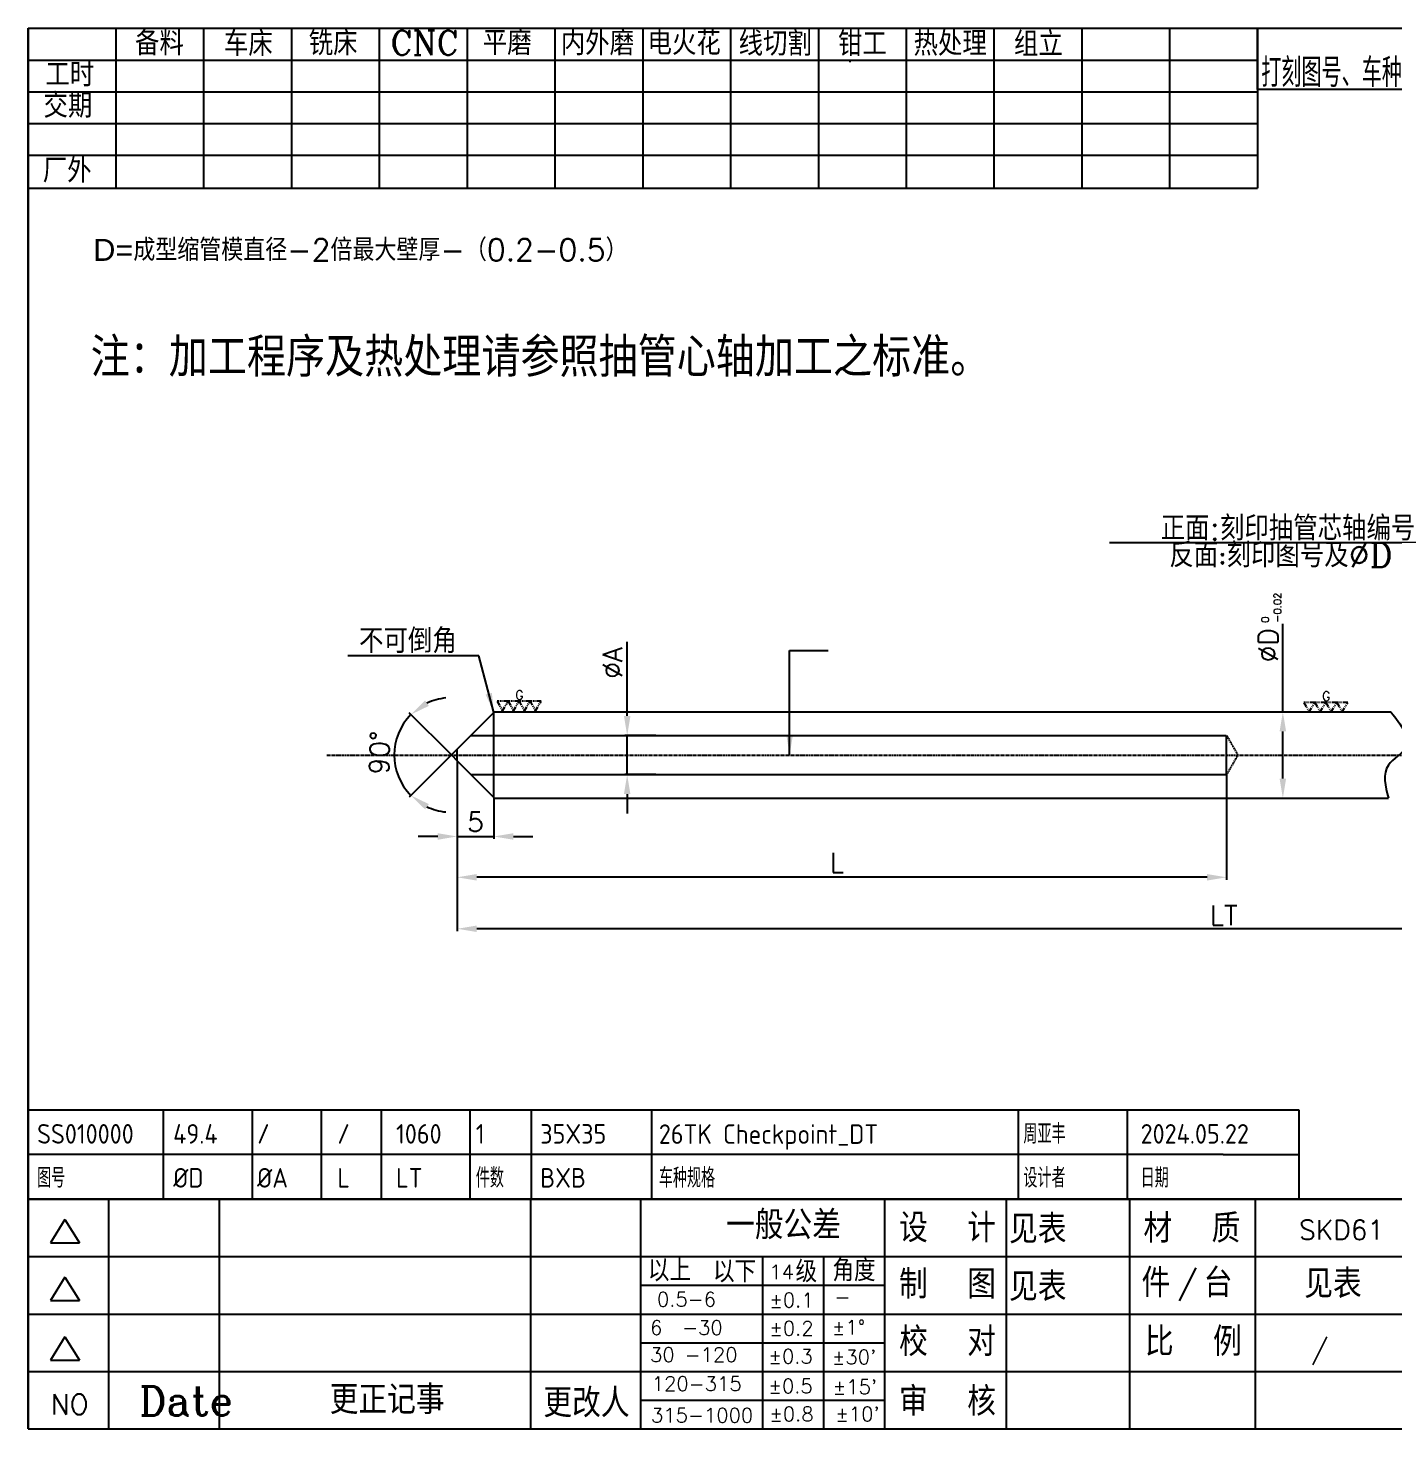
# Model space of a CAD drawing. Extents: x 981 to 1835, y -1918 to -1321.
# Drawn here: x 981 to 1540, y -1894 to -1321 of the extents above; entities that cross this region are included whole.
import ezdxf
from ezdxf.enums import TextEntityAlignment as Align

# ---------------------------------------------------------------- set-up
doc = ezdxf.new("R2010")
doc.units = 0
doc.header["$MEASUREMENT"] = 0
for name, pattern in [('CENTER', [2, 1.25, -0.25, 0.25, -0.25]), ('HIDDEN', [0.375, 0.25, -0.125]), ('PHANTOM', [2.5, 1.25, -0.25, 0.25, -0.25, 0.25, -0.25])]:
    doc.linetypes.add(name, pattern=pattern)
doc.layers.get('0').update_dxf_attribs({"linetype": 'CONTINUOUS'})
doc.layers.get('DEFPOINTS').update_dxf_attribs({"linetype": 'CONTINUOUS'})
for name, color, linetype in [('CEN', 1, 'CENTER'), ('CON', 7, 'CONTINUOUS'), ('DAS', 5, 'HIDDEN'), ('DIM', 7, 'CONTINUOUS'), ('F', 7, 'CONTINUOUS'), ('TXT', 7, 'CONTINUOUS'), ('UTI', 4, 'PHANTOM')]:
    doc.layers.add(name, color=color, linetype=linetype)
doc.styles.add('ACISOTS', font='isocp.shx', dxfattribs={"height": 8, "bigfont": 'gbcbig.shx'})
doc.styles.add('H', font='complex.shx', dxfattribs={"bigfont": 'hzfs.shx'})
doc.styles.add('HZ', font='complex.shx', dxfattribs={"bigfont": 'HZFS.SHX'})
doc.styles.add('ROMANS', font='romans.shx', dxfattribs={"bigfont": 'hzfs.shx'})
doc.styles.get("Standard").update_dxf_attribs({"font": 'txt.shx', "bigfont": 'hzfs.shx'})
doc.styles.add('USER1', font='simplex.shx', dxfattribs={"bigfont": 'hzfs.shx'})
doc.dimstyles.get("Standard").update_dxf_attribs({"dimtxt": 8, "dimasz": 8, "dimexe": 1, "dimexo": 0, "dimgap": 2, "dimtad": 1, "dimdec": 3, "dimrnd": 0.01, "dimdsep": 46, "dimtxsty": 'STANDARD', "dimcen": 0.09, "dimazin": 2, "dimtfac": 1, "dimtdec": 3, "dimtmove": 0, "dimatfit": 3, "dimfxl": 1, "dimtolj": 1, "dimarcsym": 0})

# ---------------------------------------------------------------- blocks, each defined once
blk = doc.blocks.new('DY00021A')
at = {"layer": 'UTI', "color": 7}
for points in [[(1.5, 2.6), (-1.5, 2.6), (0, 0)], [(4.5, 2.6), (1.5, 2.6), (3, 0)], [(7.5, 2.6), (4.5, 2.6), (6, 0)], [(10.5, 2.6), (7.5, 2.6), (9, 0)]]:
    blk.add_lwpolyline(points, close=True, dxfattribs=at)
at = {"layer": 'UTI'}
blk.add_text('G', height=2.5, dxfattribs=at).set_placement((4.61, 4.28), align=Align.MIDDLE)
blk = doc.blocks.new('*D25')
at = {"layer": 'DEFPOINTS', "color": 0, "transparency": 16777216}
for p in [(1494.05, -1600.62), (1492.02, -1635.92), (1494.83, -1635.92)]:
    blk.add_point(p, dxfattribs=at)
at = {"layer": 'TXT', "color": 0, "lineweight": -2, "transparency": 16777216}
for p, q in [((1494.83, -1600.62), (1494.83, -1564.59)), ((1494.05, -1600.62), (1495.83, -1600.62)), ((1494.83, -1627.92), (1494.83, -1608.62)), ((1492.02, -1635.92), (1495.83, -1635.92))]:
    blk.add_line(p, q, dxfattribs=at)
at = {"layer": 'TXT', "color": 0, "transparency": 16777216}
for points in [[(1493.5, -1608.62), (1496.17, -1608.62), (1494.83, -1600.62)], [(1493.5, -1627.92), (1496.17, -1627.92), (1494.83, -1635.92)]]:
    blk.add_solid(points, dxfattribs=at)
at = {"layer": 'TXT', "color": 0, "transparency": 16777216, "insert": (1488.83, -1573.26), "char_height": 8, "attachment_point": 5, "rotation": 90}
blk.add_mtext('\\A1;%%cD', dxfattribs=at)
blk = doc.blocks.new('*D24')
at = {"layer": 'DEFPOINTS', "color": 0, "transparency": 16777216}
for p in [(1226.35, -1610.27), (1238.02, -1610.27), (1238.02, -1626.27)]:
    blk.add_point(p, dxfattribs=at)
at = {"layer": 'DIM', "color": 0, "lineweight": -2, "transparency": 16777216}
for p, q in [((1226.35, -1602.27), (1226.35, -1571.88)), ((1238.02, -1610.27), (1225.35, -1610.27)), ((1226.35, -1626.27), (1226.35, -1610.27)), ((1238.02, -1626.27), (1225.35, -1626.27)), ((1226.35, -1634.27), (1226.35, -1642.27))]:
    blk.add_line(p, q, dxfattribs=at)
at = {"layer": 'DIM', "color": 0, "transparency": 16777216}
for points in [[(1225.02, -1602.27), (1227.68, -1602.27), (1226.35, -1610.27)], [(1225.02, -1634.27), (1227.68, -1634.27), (1226.35, -1626.27)]]:
    blk.add_solid(points, dxfattribs=at)
at = {"layer": 'DIM', "color": 0, "transparency": 16777216, "insert": (1220.35, -1580.54), "char_height": 8, "attachment_point": 5, "rotation": 90}
blk.add_mtext('\\A1;%%CA', dxfattribs=at)
blk = doc.blocks.new('*D23')
at = {"layer": 'DEFPOINTS', "color": 0, "transparency": 16777216}
for p in [(1171.74, -1600.92), (1161.78, -1610.88), (1131.76, -1624.32), (1161.78, -1625.61), (1171.78, -1635.61)]:
    blk.add_point(p, dxfattribs=at)
at = {"layer": 'DIM', "color": 0, "lineweight": -2, "transparency": 16777216}
for q in [(1137.13, -1600.96), (1137.13, -1635.53)]:
    blk.add_line((1154.41, -1618.25), q, dxfattribs=at)
for start, end in [(95.71136, 115.35568), (135, 225), (244.64432, 264.28864)]:
    blk.add_arc((1154.41, -1618.25), 23.45, start, end, dxfattribs=at)
at = {"layer": 'DIM', "color": 0, "transparency": 16777216}
for points in [[(1145.14, -1598.15), (1143.6, -1595.97), (1137.83, -1601.67)], [(1143.6, -1640.53), (1145.14, -1638.35), (1137.83, -1634.83)]]:
    blk.add_solid(points, dxfattribs=at)
at = {"layer": 'DIM', "color": 0, "transparency": 16777216, "insert": (1124.98, -1617.31), "char_height": 8, "attachment_point": 5, "rotation": 88.18553}
blk.add_mtext('\\A1;90°', dxfattribs=at)
blk = doc.blocks.new('_DotSmall')
at = {"color": 0, "linetype": 'ByBlock', "const_width": 0.5}
blk.add_lwpolyline([(-0.0625, 0, 1), (0.0625, 0, 1)], format="xyb", close=True, dxfattribs=at)
blk = doc.blocks.new('*D22')
at = {"layer": 'DEFPOINTS', "color": 0, "transparency": 16777216}
for p in [(1156.78, -1625.61), (1171.78, -1635.61), (1171.78, -1651.61)]:
    blk.add_point(p, dxfattribs=at)
at = {"layer": 'TXT', "color": 0, "lineweight": -2, "transparency": 16777216}
for p, q in [((1156.78, -1625.61), (1156.78, -1652.61)), ((1171.78, -1635.61), (1171.78, -1652.61)), ((1148.78, -1651.61), (1140.78, -1651.61)), ((1156.78, -1651.61), (1171.78, -1651.61)), ((1179.78, -1651.61), (1187.78, -1651.61))]:
    blk.add_line(p, q, dxfattribs=at)
at = {"layer": 'TXT', "color": 0, "transparency": 16777216}
for points in [[(1148.78, -1650.28), (1148.78, -1652.95), (1156.78, -1651.61)], [(1179.78, -1650.28), (1179.78, -1652.95), (1171.78, -1651.61)]]:
    blk.add_solid(points, dxfattribs=at)
at = {"layer": 'TXT', "color": 0, "transparency": 16777216, "insert": (1164.28, -1645.61), "char_height": 8, "attachment_point": 5}
blk.add_mtext('\\A1;5', dxfattribs=at)
blk = doc.blocks.new('*D21')
at = {"layer": 'DEFPOINTS', "color": 0, "transparency": 16777216}
for p in [(1156.78, -1620.61), (1676.84, -1626.27), (1156.78, -1689.4)]:
    blk.add_point(p, dxfattribs=at)
at = {"layer": 'TXT', "color": 0, "lineweight": -2, "transparency": 16777216}
for p, q in [((1156.78, -1620.61), (1156.78, -1690.4)), ((1676.84, -1626.27), (1676.84, -1690.4)), ((1668.84, -1689.4), (1164.78, -1689.4))]:
    blk.add_line(p, q, dxfattribs=at)
at = {"layer": 'TXT', "color": 0, "transparency": 16777216}
for points in [[(1164.78, -1688.07), (1164.78, -1690.73), (1156.78, -1689.4)], [(1668.84, -1688.07), (1668.84, -1690.73), (1676.84, -1689.4)]]:
    blk.add_solid(points, dxfattribs=at)
at = {"layer": 'TXT', "color": 0, "transparency": 16777216, "insert": (1470.62, -1683.9), "char_height": 8, "attachment_point": 5}
blk.add_mtext('\\A1;LT', dxfattribs=at)
blk = doc.blocks.new('*D16')
at = {"layer": 'DEFPOINTS', "color": 0, "transparency": 16777216}
for p in [(1156.78, -1626.27), (1471.78, -1626.27), (1156.78, -1668.33)]:
    blk.add_point(p, dxfattribs=at)
at = {"layer": 'DIM', "color": 0, "lineweight": -2, "transparency": 16777216}
for p, q in [((1156.78, -1626.27), (1156.78, -1669.33)), ((1471.78, -1626.27), (1471.78, -1669.33)), ((1463.78, -1668.33), (1164.78, -1668.33))]:
    blk.add_line(p, q, dxfattribs=at)
at = {"layer": 'DIM', "color": 0, "transparency": 16777216}
for points in [[(1164.78, -1667), (1164.78, -1669.66), (1156.78, -1668.33)], [(1463.78, -1667), (1463.78, -1669.66), (1471.78, -1668.33)]]:
    blk.add_solid(points, dxfattribs=at)
at = {"layer": 'DIM', "color": 0, "transparency": 16777216, "insert": (1312.18, -1662.33), "char_height": 8, "attachment_point": 5}
blk.add_mtext('\\A1;L', dxfattribs=at)

msp = doc.modelspace()

# ---------------------------------------------------------------- linework, layer by layer
for p, q in [((1484.4141, -1345.7402), (1484.4141, -1320.7405)), ((981.0051, -1763.547), (1458.608, -1763.547)), ((1458.608, -1763.547), (1501.3519, -1763.547)), ((1501.3519, -1763.547), (1501.3519, -1800.0777)), ((1470.3855, -1781.8124), (981.0051, -1781.8124)), ((1470.3855, -1781.8124), (1501.3519, -1781.8124))]:
    msp.add_line(p, q)
at = {"layer": 'CEN'}
msp.add_line((1103.3874, -1618.2653), (1723.6368, -1618.2653), dxfattribs=at)
at = {"layer": 'CON'}
for p, q in [((1156.7792, -1615.8808), (1172.0447, -1600.6153)), ((1171.7792, -1635.6132), (1171.7792, -1600.9174)), ((1171.8079, -1600.6153), (1539.074, -1600.6153)), ((1156.7792, -1620.6132), (1156.7792, -1615.8808)), ((1156.7792, -1620.6132), (1172.0812, -1635.9153)), ((981.0051, -1624.0777), (981.0051, -1800.0777)), ((1172.0812, -1635.9153), (1538.0408, -1635.9153)), ((1820.6236, -1800.0777), (981.0051, -1800.0777))]:
    msp.add_line(p, q, dxfattribs=at)
at = {"layer": 'CON', "color": 2}
for p, q in [((981.0051, -1894.1945), (1331.8911, -1894.1945)), ((981.0051, -1894.1945), (1214.9291, -1894.1945)), ((1214.9291, -1894.1945), (1550.2001, -1894.1945)), ((1331.8911, -1894.1945), (1834.7976, -1894.1945))]:
    msp.add_line(p, q, dxfattribs=at)
for points in [[(981.0051, -1320.7405), (1834.7976, -1320.7405)], [(981.0051, -1894.1945), (981.0051, -1320.7405)], [(981.0051, -1320.7405), (981.0051, -1894.1945)], [(981.0051, -1320.7405), (1834.6933, -1320.7405)], [(981.0051, -1511.8451), (981.0051, -1894.1945)], [(981.0051, -1831.4499), (981.0051, -1511.8451)]]:
    msp.add_lwpolyline(points, dxfattribs=at)
at = {"layer": 'DAS'}
for p, q in [((1162.3947, -1610.2653), (1471.7792, -1610.2653)), ((1471.7792, -1626.2653), (1471.7792, -1610.2653)), ((1471.7792, -1610.2653), (1476.398, -1618.2653)), ((1476.398, -1618.2653), (1471.7792, -1626.2653)), ((1162.4312, -1626.2653), (1471.7792, -1626.2653))]:
    msp.add_line(p, q, dxfattribs=at)
at = {"layer": 'DIM'}
for p, q in [((1016.9629, -1320.7405), (1016.9629, -1386.1872)), ((1052.9207, -1320.7405), (1052.9207, -1386.1872)), ((1052.9207, -1320.7405), (1052.9207, -1386.1872)), ((1088.8785, -1320.7405), (1088.8785, -1386.1872)), ((1124.8363, -1320.7405), (1124.8363, -1386.1872)), ((1160.794, -1320.7405), (1160.794, -1386.1872)), ((1160.794, -1320.7405), (1160.794, -1386.1872)), ((1196.7518, -1320.7405), (1196.7518, -1386.1872)), ((1232.7096, -1320.7405), (1232.7096, -1386.1872)), ((1268.6674, -1320.7405), (1268.6674, -1386.1872)), ((1304.6252, -1320.7405), (1304.6252, -1386.1872)), ((1340.5829, -1320.7405), (1340.5829, -1386.1872)), ((1376.5407, -1320.7405), (1376.5407, -1386.1872)), ((1412.4985, -1320.7405), (1412.4985, -1386.1872)), ((1448.4563, -1320.7405), (1448.4563, -1386.1872)), ((1484.4141, -1320.7405), (1484.4141, -1386.1872)), ((981.0051, -1333.7381), (1484.4141, -1333.7381)), ((981.0051, -1346.7358), (1484.4141, -1346.7358)), ((1627.5285, -1345.7402), (1484.4141, -1345.7402)), ((981.0051, -1359.7334), (1484.4141, -1359.7334)), ((981.0051, -1372.731), (1484.4141, -1372.731)), ((981.0051, -1386.1872), (1484.4141, -1386.1872)), ((1156.7792, -1615.8808), (1154.413, -1618.247)), ((1154.413, -1618.247), (1156.7792, -1620.6132)), ((981.0051, -1800.0777), (1235.8489, -1800.0777)), ((1014.0825, -1894.1945), (1014.0825, -1800.0777)), ((1059.3661, -1894.1945), (1059.3661, -1800.0777)), ((1186.8597, -1894.1945), (1186.8597, -1800.0777)), ((1231.8921, -1894.1945), (1231.8921, -1800.0777)), ((1235.8489, -1800.0777), (1834.7976, -1800.0777)), ((1331.8911, -1894.1945), (1331.8911, -1800.0777)), ((1381.6359, -1894.1945), (1381.6359, -1800.0777)), ((1403.2964, -1800.1139), (1658.1403, -1800.1139)), ((1432.1302, -1894.1945), (1432.1302, -1800.0777)), ((1483.5848, -1894.1945), (1483.5848, -1800.0777)), ((996.13, -1808.3953), (990.2242, -1817.9305)), ((996.13, -1808.3953), (1002.0357, -1817.9305)), ((990.2242, -1817.9305), (1002.0357, -1817.9305)), ((981.0051, -1823.6069), (1834.7976, -1823.6069)), ((1281.8916, -1894.1945), (1281.8916, -1823.6069)), ((1306.8914, -1894.1945), (1306.8914, -1823.6069)), ((996.13, -1832.0063), (990.2242, -1841.5415)), ((996.13, -1832.0063), (1002.0357, -1841.5415)), ((1231.8921, -1835.3715), (1331.8911, -1835.3715)), ((990.2242, -1841.5415), (1002.0357, -1841.5415)), ((981.0051, -1847.1361), (1834.7976, -1847.1361)), ((996.13, -1856.5254), (990.2242, -1866.0606)), ((996.13, -1856.5254), (1002.0357, -1866.0606)), ((1231.8921, -1858.9007), (1331.8911, -1858.9007)), ((990.2242, -1866.0606), (1002.0357, -1866.0606)), ((981.0051, -1870.6653), (1834.7976, -1870.6653)), ((1231.8921, -1882.4299), (1331.8911, -1882.4299))]:
    msp.add_line(p, q, dxfattribs=at)
msp.add_open_spline([(1539.074, -1600.6153), (1543.2339, -1605.9337), (1550.0801, -1614.6864), (1534.6371, -1622.2683), (1536.8062, -1630.9651), (1538.0408, -1635.9153)], degree=3, knots=[0, 0, 0, 0, 15.83052356, 26.05293869, 39.55929484, 39.55929484, 39.55929484, 39.55929484], dxfattribs=at)
at = {"layer": 'F'}
for p, q in [((1317.5532, -1333.7381), (1317.5532, -1334.6229)), ((981.0051, -1545.4945), (981.0051, -1894.1945)), ((981.0051, -1800.0777), (1393.6824, -1800.0777)), ((1403.2964, -1800.1139), (1815.9737, -1800.1139))]:
    msp.add_line(p, q, dxfattribs=at)
at = {"layer": 'TXT'}
for p, q in [((1036.3735, -1763.547), (1036.3735, -1800.0777)), ((1072.8352, -1763.547), (1072.8352, -1800.0777)), ((1101.0377, -1763.547), (1101.0377, -1800.0777)), ((1125.6141, -1763.547), (1125.6141, -1800.0777)), ((1161.8744, -1763.547), (1161.8744, -1800.0777)), ((1187.1024, -1763.547), (1187.1024, -1800.0777)), ((1236.298, -1763.547), (1236.298, -1800.0777)), ((1386.3874, -1763.547), (1386.3874, -1800.0777)), ((1431.0472, -1763.547), (1431.0472, -1800.0777))]:
    msp.add_line(p, q, dxfattribs=at)

# ---------------------------------------------------------------- block references
at = {"layer": 'DIM', "xscale": 1.5, "yscale": 1.5, "zscale": 1.5}
for p in [(1175.3173, -1600.136), (1505.6583, -1600.6153)]:
    msp.add_blockref('DY00021A', p, dxfattribs=at)

# ---------------------------------------------------------------- texts
at = {"style": 'HZ'}
for p in [(1382.709, -1818.2275), (1382.709, -1841.8096)]:
    msp.add_text('见表', height=11.7646, dxfattribs=at).set_placement(p)
msp.add_attdef('见表', (1503.592, -1840.5946), '1', height=11.7646, dxfattribs=at)
at = {"layer": 'DIM'}
for s, height, style, p in [('备料', 10.00422, 'HZ', (1024.8169, -1331.7705)), ('车床', 10.00422, 'HZ', (1061.2001, -1332.0984)), ('铣床', 10.00422, 'HZ', (1095.9414, -1331.7984)), ('CNC', 10.00422, 'HZ', (1129.437, -1331.6717)), ('平磨', 10.00422, 'HZ', (1167.2105, -1331.7081)), ('内外磨', 10.00422, 'HZ', (1199.1632, -1331.7624)), ('电火花', 10.00422, 'HZ', (1234.6755, -1331.663)), ('线切割', 10.00422, 'HZ', (1271.9827, -1331.9906)), ('钳工', 10.00422, 'HZ', (1312.6649, -1332.0847)), ('热处理', 10.00422, 'HZ', (1343.6149, -1331.9538)), ('组立', 10.00422, 'HZ', (1384.7509, -1332.1726)), ('工时', 10.00422, 'HZ', (988.1103, -1344.6214)), ('交期', 10.00422, 'HZ', (987.3473, -1357.34)), ('厂外', 10.00422, 'HZ', (987.0347, -1383.9328)), ('图号', 8, 'ACISOTS', (984.7349, -1795.3667)), ('%%CD', 8, 'ACISOTS', (1040.4418, -1795.3667)), ('%%CA', 8, 'ACISOTS', (1074.7964, -1795.3667)), ('L', 8, 'ACISOTS', (1107.6444, -1795.3667)), ('LT', 8, 'ACISOTS', (1131.7101, -1795.3667)), ('件数', 8, 'ACISOTS', (1164.3581, -1795.3667)), ('BXB', 8, 'ACISOTS', (1190.7413, -1795.3667)), ('车种规格', 8, 'ACISOTS', (1239.3197, -1795.3667)), ('设计者', 8, 'ACISOTS', (1388.5882, -1795.3667)), ('日期', 8, 'ACISOTS', (1436.5928, -1795.3667)), ('一般公差', 11.7646, 'HZ', (1266.8127, -1816.5874)), ('设  计', 11.7646, 'HZ', (1337.6862, -1817.7347)), ('材  质', 11.7646, 'HZ', (1437.7417, -1817.9121)), ('角度', 8.82345, 'HZ', (1310.4004, -1833.7004)), ('以上', 8.82345, 'HZ', (1234.8334, -1833.7004)), ('以下', 8.82345, 'HZ', (1261.5041, -1834.1443)), ('14', 5.8823, 'USER1', (1284.5468, -1832.8117)), ('级', 8.8234, 'HZ', (1295.287, -1834.1443)), ('制  图', 11.7646, 'HZ', (1337.6862, -1840.8201)), ('件', 11.7646, 'HZ', (1436.9602, -1840.2481)), ('/', 8.8234, 'USER1', (1451.584, -1838.7709)), ('台', 11.7646, 'HZ', (1462.4348, -1840.2481)), ('0.5-6', 5.8823, 'USER1', (1238.5489, -1844.0421)), ('%%p0.1', 5.8823, 'USER1', (1284.5468, -1844.3931)), ('-', 5.8823, 'USER1', (1311.2327, -1842.9893)), ('6  -30', 5.8823, 'USER1', (1235.7398, -1855.6235)), ('%%p0.2', 5.8823, 'USER1', (1284.5468, -1855.8808)), ('%%p1%%d', 5.8823, 'USER1', (1310.1793, -1855.5061)), ('校  对', 11.7646, 'HZ', (1337.6862, -1864.3494)), ('比  例', 11.7646, 'HZ', (1438.3482, -1864.3115)), ('30 -120', 5.8823, 'USER1', (1235.7398, -1866.7603)), ('%%p0.3', 5.8823, 'USER1', (1284.1957, -1867.3686)), ("%%p30'", 5.8823, 'USER1', (1310.1793, -1867.6958)), ('更正记事', 11.7646, 'HZ', (1104.5342, -1888.0863)), ('120-315', 5.8823, 'USER1', (1236.4421, -1878.599)), ('%%p0.5', 5.8823, 'USER1', (1284.1957, -1879.5582)), ("%%p15'", 5.8823, 'USER1', (1310.5304, -1879.8854)), ('NO', 8.23522, 'USER1', (990.3014, -1888.2187)), ('Date', 11.7646, 'HZ', (1026.5627, -1888.634)), ('更改人', 11.7646, 'HZ', (1192.0334, -1889.3951)), ('审  核', 11.7646, 'HZ', (1337.6862, -1888.7666)), ('315-1000', 5.8823, 'USER1', (1236.091, -1891.4906)), ('%%p0.8', 5.8823, 'USER1', (1284.5468, -1891.046)), ("%%p10'", 5.8823, 'USER1', (1311.5838, -1891.0222))]:
    msp.add_text(s, height=height, dxfattribs=dict(at, style=style)).set_placement(p)
at = {"layer": 'DIM', "style": 'HZ', "width": 0.7}
msp.add_text('打刻图号、车种名、规格、请购单号', height=11.764596, dxfattribs=at).set_placement((1485.9705, -1344.7504))
at = {"layer": 'DIM', "insert": (1007.7071, -1406.9537), "char_height": 9, "width": 257.617691, "attachment_point": 1}
msp.add_mtext('{\\fArial|b0|i0|c0|p32;D=}成型缩管模直径-2倍最大壁厚-（0.2-0.5）', dxfattribs=at)
at = {"layer": 'DIM', "char_height": 10, "attachment_point": 9}
for s, insert in [('正面:刻印抽管芯轴编号', (1549.0853, -1530.4213)), ('不可倒角', (1156.5663, -1576.6288))]:
    msp.add_mtext(s, dxfattribs=dict(at, insert=insert))
at = {"layer": 'DIM', "insert": (1448.3595, -1531.4213), "char_height": 10, "width": 105.78, "attachment_point": 1, "style": 'H'}
msp.add_mtext('反面:刻印图号及%%cD', dxfattribs=at)
at = {"layer": 'DIM', "insert": (1486.1295, -1564.1096), "char_height": 3, "width": 23.99, "attachment_point": 1, "rotation": 90, "style": 'H'}
msp.add_mtext('0\\P-0.02', dxfattribs=at)
at = {"layer": 'DIM', "style": 'HZ'}
msp.add_attdef('/', (1506.4807, -1865.4285), '1:1', height=7.5, dxfattribs=at)
at = {"layer": 'TXT'}
for s, height, style, p in [('注：加工程序及热处理请参照抽管心轴加工之标准。', 16, 'HZ', (1006.6418, -1463.3934)), ('SS010000', 8, 'ACISOTS', (984.7349, -1777.3667)), ('49.4', 8, 'ACISOTS', (1040.4418, -1777.3667)), ('/', 8, 'ACISOTS', (1074.7964, -1777.3667)), ('/', 8, 'ACISOTS', (1107.6444, -1777.3667)), ('1060', 8, 'ACISOTS', (1131.7101, -1777.3667)), ('1', 8, 'ACISOTS', (1164.3581, -1777.3667)), ('35X35', 8, 'ACISOTS', (1190.7413, -1777.3667)), ('26TK Checkpoint_DT', 8, 'ACISOTS', (1239.3197, -1777.4609)), ('周亚丰', 8, 'ACISOTS', (1388.5882, -1777.3667)), ('2024.05.22', 8, 'ACISOTS', (1436.5928, -1777.3667)), ('SKD61', 7.956, 'ROMANS', (1501.4814, -1816.6799))]:
    msp.add_text(s, height=height, dxfattribs=dict(at, style=style)).set_placement(p)

# ---------------------------------------------------------------- dimensions: what is measured, and where the dimension line sits
at = {"layer": 'DIM'}
dim = msp.add_linear_dim(base=(1226.3501, -1610.2653), p1=(1238.0172, -1626.2653), p2=(1238.0172, -1610.2653), angle=90, text='%%CA', dimstyle='STANDARD', dxfattribs=at)
dim.commit()
dim.dimension.update_dxf_attribs({"geometry": '*D24', "text_midpoint": (1226.3501, -1580.5433), "dimtype": 160})
dim = msp.add_angular_dim_2l(base=(1131.764, -1624.3158), line1=((1161.7792, -1625.6132), (1171.7792, -1635.6132)), line2=((1161.7792, -1610.8808), (1171.74, -1600.9199)), dimstyle='STANDARD', override={"dimldrblk": 'DotSmall'}, dxfattribs=at)
dim.commit()
dim.dimension.update_dxf_attribs({"geometry": '*D23', "text_midpoint": (1130.9768, -1617.5045), "dimtype": 162})
dim = msp.add_linear_dim(base=(1156.7792, -1668.3287), p1=(1471.7792, -1626.2653), p2=(1156.7792, -1626.2653), text='L', dimstyle='STANDARD', dxfattribs=at)
dim.commit()
dim.dimension.update_dxf_attribs({"geometry": '*D16', "text_midpoint": (1312.1841, -1668.3287), "dimtype": 160})
at = {"layer": 'TXT'}
dim = msp.add_linear_dim(base=(1494.8349, -1635.9153), p1=(1494.0508, -1600.6153), p2=(1492.0231, -1635.9153), angle=90, text='%%cD', dimstyle='STANDARD', dxfattribs=at)
dim.commit()
dim.dimension.update_dxf_attribs({"geometry": '*D25', "text_midpoint": (1494.8349, -1573.2563), "dimtype": 160})
dim = msp.add_linear_dim(base=(1156.7792, -1689.4012), p1=(1676.8354, -1626.2653), p2=(1156.7792, -1620.6132), text='LT', dimstyle='STANDARD', override={"dimgap": 1.5}, dxfattribs=at)
dim.commit()
dim.dimension.update_dxf_attribs({"geometry": '*D21', "text_midpoint": (1470.6162, -1689.4012), "dimtype": 160})
dim = msp.add_linear_dim(base=(1171.7792, -1651.6141), p1=(1156.7792, -1625.6132), p2=(1171.7792, -1635.6132), text='5', dimstyle='STANDARD', dxfattribs=at)
dim.commit()
dim.dimension.update_dxf_attribs({"geometry": '*D22', "text_midpoint": (1164.2792, -1651.6141), "dimtype": 160})

# ---------------------------------------------------------------- leaders
at = {"layer": 'DIM', "annotation_type": 0, "has_hookline": 1, "hookline_direction": 1}
for points, override, text_width in [([(1605.8263, -1614.3467), (1558.0853, -1531.4213), (1550.0853, -1531.4213)], {"dimgap": 1, "dimtad": 1, "dimldrblk": 'DotSmall'}, 125.27), ([(1171.74, -1600.9199), (1165.5663, -1577.6288), (1157.5663, -1577.6288)], {"dimgap": 1, "dimtad": 1}, 44.6667)]:
    msp.add_leader(points, dimstyle='STANDARD', override=override, dxfattribs=dict(at, text_width=text_width))
at = {"layer": 'DIM'}
msp.add_leader([(1292.8657, -1618.2653), (1292.8657, -1575.5298), (1308.656, -1575.5298)], dimstyle='STANDARD', override={"dimgap": 2, "dimtad": 1}, dxfattribs=at)

doc.saveas('drawing.dxf')
